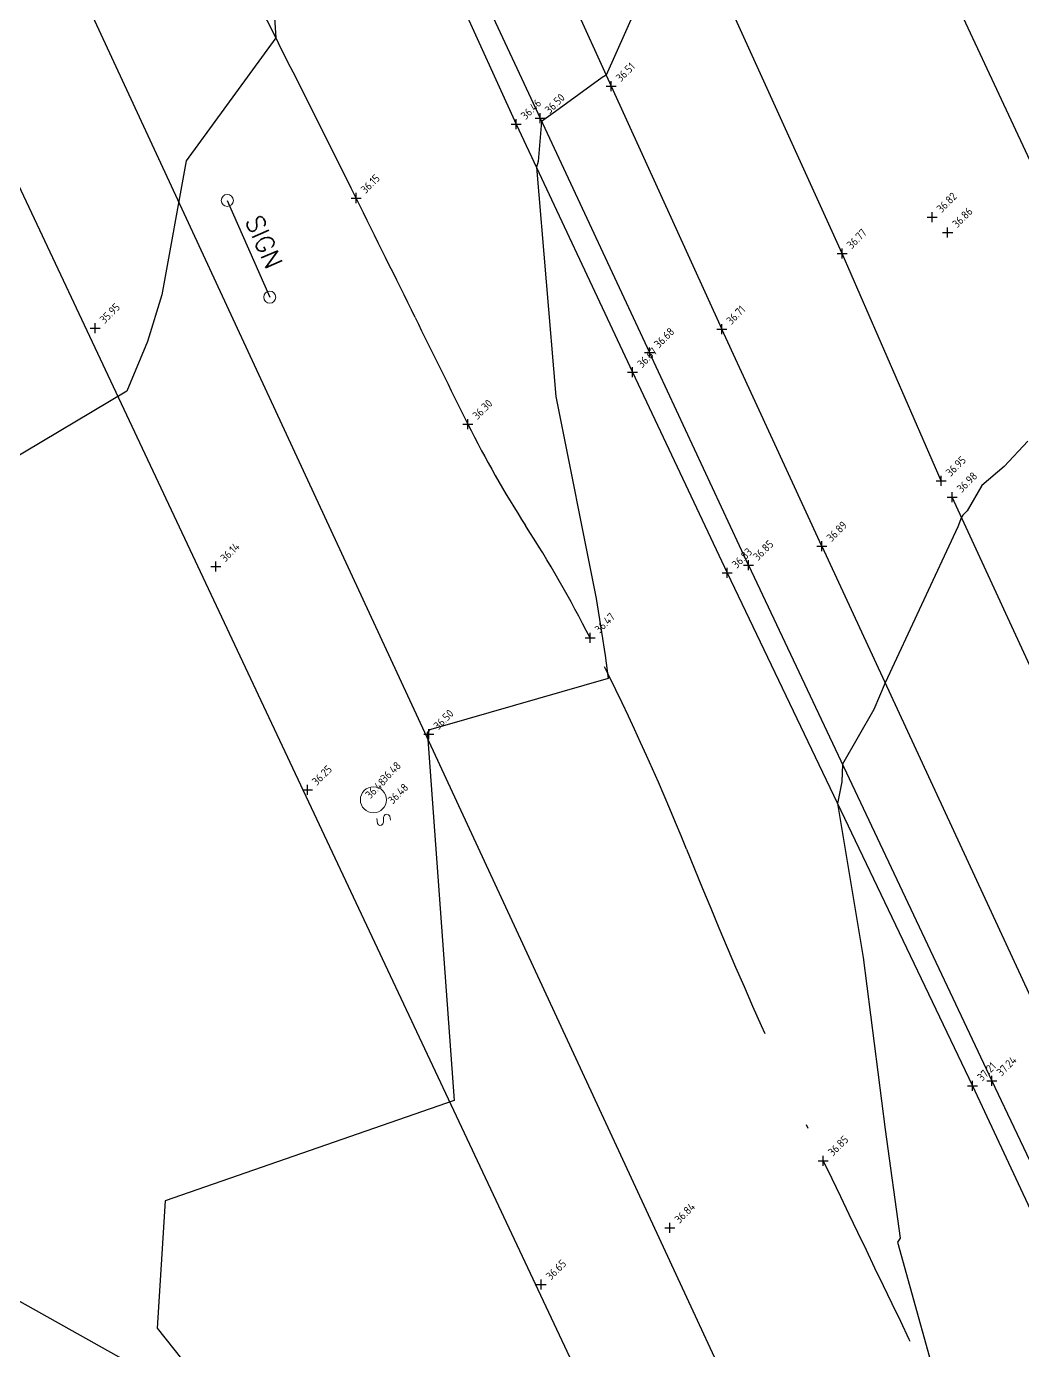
# Model space of a CAD drawing. Header units: metres. Extents: x 245957 to 247358, y 7418632 to 7419642.
# Drawn here: x 246857.48 to 246882.36, y 7419456.2 to 7419489.28 of the extents above; entities that cross this region are included whole.
import ezdxf
from ezdxf.enums import TextEntityAlignment as Align

# ---------------------------------------------------------------- set-up
doc = ezdxf.new("R2010")
doc.units = ezdxf.units.M
for name, pattern in [('DASHDOT', [10, 5, -2.5, 0, -2.5]), ('DASHED', [0.75, 0.5, -0.25]), ('PHANTOM', [2.5, 1.25, -0.25, 0.25, -0.25, 0.25, -0.25])]:
    doc.linetypes.add(name, pattern=pattern)
for name, color, linetype in [('-TEXT', 7, 'Continuous'), ('102_TOP_OF_BANK', 37, 'PHANTOM'), ('103_TOE_OF_BATTER', 37, 'DASHDOT'), ('103_TOE_OF_BATTER-L', 37, 'DASHDOT'), ('103_TOE_OF_BATTER-S', 37, 'DASHDOT'), ('104_EXISTING_SURFACE-L', 35, 'Continuous'), ('104_EXISTING_SURFACE-S', 35, 'Continuous'), ('401_CL_BITUMEN-L', 8, 'Continuous'), ('401_CL_BITUMEN-S', 8, 'Continuous'), ('403_EDGE_OF_BITUMEN', 8, 'Continuous'), ('403_EDGE_OF_BITUMEN-L', 8, 'Continuous'), ('403_EDGE_OF_BITUMEN-S', 8, 'Continuous'), ('405_EDGE_FORMATION', 33, 'Continuous'), ('415_LANE_LINE_DASHED', 53, 'DASHED'), ('415_LANE_LINE_DASHED-L', 53, 'DASHED'), ('415_LANE_LINE_DASHED-S', 53, 'DASHED'), ('418_LANE_LINE_SOLID', 53, 'Continuous'), ('418_LANE_LINE_SOLID-L', 53, 'Continuous'), ('418_LANE_LINE_SOLID-S', 53, 'Continuous'), ('503_SIGN', 89, 'Continuous'), ('903_FENCE', 24, 'FENCELINE'), ('EX-TRAFFIC_SIGN_(SLS)', 89, 'Continuous'), ('Surface_Contours_Major', 4, 'Continuous'), ('Surface_Contours_Minor', 253, 'Continuous')]:
    doc.layers.add(name, color=color, linetype=linetype)
for name, color, linetype, true_color in [('717_ELEC_LINE_OVER', 7, 'Continuous', 0xffa500), ('741_SEWER_PIT-L', 7, 'Continuous', 0xfffd66), ('EX-SEWER_PIT_(SLS)', 7, 'Continuous', 0xfffd66)]:
    doc.layers.add(name, color=color, linetype=linetype, true_color=true_color)
doc.styles.add('ISO', font='iso.shx')
doc.styles.add('ISO2.5', font='isocp.shx', dxfattribs={"height": 2.5})
doc.styles.get("Standard").update_dxf_attribs({"font": 'SIMPLEX.shx'})
doc.linetypes.add('FENCELINE', pattern='A,0.5,-0.2,["/",Standard,S=0.1,R=0,X=0,Y=-0.05],-0.25', length=0.95)

# ---------------------------------------------------------------- blocks, each defined once
blk = doc.blocks.new('CROSS')
at = {"color": 0, "linetype": 'Continuous'}
for p, q in [((-0.5, 0), (0.5, 0)), ((0, -0.5), (0, 0.5))]:
    blk.add_line(p, q, dxfattribs=at)
blk = doc.blocks.new('SEWA')
at = {"color": 0, "linetype": 'Continuous', "lineweight": 13}
for p, q in [((0.471, 0.153), (0.46, 0.114)), ((0.46, 0.114), (0.477, 0.07)), ((0.499, 0.186), (0.471, 0.153)), ((0.477, 0.07), (0.504, 0.042)), ((0.543, 0.197), (0.499, 0.186)), ((0.504, 0.042), (0.615, -0.013)), ((0.643, 0.175), (0.543, 0.197)), ((0.46, -0.124), (0.582, -0.163)), ((0.582, -0.163), (0.621, -0.152)), ((0.582, -0.163), (0.587, -0.163)), ((0.615, -0.013), (0.621, -0.013)), ((0.648, -0.041), (0.615, -0.013)), ((0.615, -0.013), (0.621, -0.013)), ((0.621, -0.152), (0.654, -0.124)), ((0.659, -0.08), (0.648, -0.041)), ((0.654, -0.124), (0.659, -0.08))]:
    blk.add_line(p, q, dxfattribs=at)
blk.add_circle((0, 0), 0.325, dxfattribs=at)
blk = doc.blocks.new('SPD')
at = {"color": 0, "linetype": 'Continuous', "lineweight": 13}
blk.add_circle((0, 0), 0.15, dxfattribs=at)

msp = doc.modelspace()

# ---------------------------------------------------------------- linework, layer by layer
at = {"layer": '102_TOP_OF_BANK', "ltscale": 10}
msp.add_lwpolyline([(246964.762, 7419288.13, 0.000006), (246962.494, 7419293.018, 0.000004), (246958.792, 7419300.994, 0.000851)], format="xyb", dxfattribs=at)
at = {"layer": '103_TOE_OF_BATTER'}
msp.add_lwpolyline([(246862.65, 7419491.125, 0.002635), (246863.78, 7419488.857, -0.001545), (246865.716, 7419484.994, -0.001082), (246867.19, 7419482.012, 0.001211), (246868.509, 7419479.346, 0.027283), (246869.949, 7419476.811, -0.024607), (246871.56, 7419474.008, -0.022295), (246873.971, 7419468.723, 0.015237), (246877.388, 7419460.943, 0.002684), (246880.826, 7419453.821, -0.003762), (246883.268, 7419448.734, -0.006047), (246885.448, 7419443.955, 0.008298), (246887.053, 7419440.479, 0.011483), (246889.327, 7419436.024, -0.005289), (246894.382, 7419426.416, -0.002782), (246899.813, 7419415.678, -0.01094), (246901.119, 7419412.911, -0.011267)], format="xyb", dxfattribs=at)
at = {"layer": '403_EDGE_OF_BITUMEN'}
for p, q in [((246866.926, 7419492.953), (246869.717, 7419486.84)), ((246869.717, 7419486.84), (246872.621, 7419480.639)), ((246872.621, 7419480.639), (246874.988, 7419475.629)), ((246874.988, 7419475.629), (246881.117, 7419462.816)), ((246881.117, 7419462.816), (246886.81, 7419450.584))]:
    msp.add_line(p, q, dxfattribs=at)
at = {"layer": '405_EDGE_FORMATION'}
msp.add_line((246855.901, 7419458.221), (246863.629, 7419453.894), dxfattribs=at)
at = {"layer": '415_LANE_LINE_DASHED', "ltscale": 20}
for p, q in [((246882.856, 7419485.278), (246879.908, 7419491.582)), ((246877.857, 7419483.608), (246875.11, 7419489.653)), ((246880.329, 7419477.924), (246877.857, 7419483.608))]:
    msp.add_line(p, q, dxfattribs=at)
at = {"layer": '418_LANE_LINE_SOLID'}
for p, q in [((246869.843, 7419492.717), (246872.089, 7419487.786)), ((246868.116, 7419491.707), (246870.314, 7419486.985)), ((246872.089, 7419487.786), (246874.849, 7419481.717)), ((246870.314, 7419486.985), (246873.043, 7419481.13)), ((246877.353, 7419476.294), (246874.849, 7419481.717)), ((246875.516, 7419475.821), (246873.043, 7419481.13)), ((246886.252, 7419465.246), (246880.608, 7419477.522)), ((246877.353, 7419476.294), (246883.148, 7419463.766)), ((246875.516, 7419475.821), (246881.599, 7419462.94)), ((246881.599, 7419462.94), (246887.228, 7419451.016))]:
    msp.add_line(p, q, dxfattribs=at)
at = {"layer": '503_SIGN'}
msp.add_line((246862.5, 7419484.933), (246863.559, 7419482.516), dxfattribs=at)
at = {"layer": '717_ELEC_LINE_OVER'}
msp.add_line((246855.328, 7419497.736), (246905.906, 7419388.69), dxfattribs=at)
at = {"layer": '903_FENCE', "ltscale": 20}
msp.add_line((246894.022, 7419407.224), (246805.341, 7419595.732), dxfattribs=at)
at = {"layer": 'Surface_Contours_Major'}
for points, elevation in [([(246863.542, 7419491.506), (246863.715, 7419488.993), (246861.475, 7419485.925), (246860.862, 7419482.574), (246860.508, 7419481.405), (246859.992, 7419480.168), (246856.999, 7419478.385)], 36), ([(246882.5, 7419478.917), (246881.904, 7419478.287), (246881.351, 7419477.814), (246880.98, 7419477.182), (246880.869, 7419477.074), (246880.838, 7419477.02), (246880.744, 7419476.782), (246878.932, 7419472.879), (246878.649, 7419472.215), (246877.863, 7419470.849), (246877.848, 7419470.404), (246877.743, 7419469.868), (246878.382, 7419466.018), (246878.931, 7419461.718), (246879.307, 7419459.007), (246879.243, 7419458.903), (246880.429, 7419454.627)], 37)]:
    msp.add_lwpolyline(points, dxfattribs=dict(at, elevation=elevation))
at = {"layer": 'Surface_Contours_Minor', "elevation": 36.5}
msp.add_lwpolyline([(246873.171, 7419490.78), (246871.962, 7419488.064), (246871.863, 7419488.008), (246870.697, 7419487.158), (246870.35, 7419486.906), (246870.263, 7419485.902), (246870.219, 7419485.767), (246870.702, 7419480.035), (246871.716, 7419474.984), (246871.845, 7419474.143), (246871.942, 7419473.56), (246872.015, 7419472.986), (246867.874, 7419471.8), (246867.548, 7419471.704), (246867.495, 7419471.629), (246867.502, 7419471.582), (246868.168, 7419462.445), (246860.949, 7419459.939), (246860.749, 7419456.762), (246861.995, 7419455.186)], dxfattribs=at)

# ---------------------------------------------------------------- block references
at = {"layer": '103_TOE_OF_BATTER-S', "xscale": 0.25, "yscale": 0.25, "zscale": 0.25}
for p in [(246865.716, 7419484.994), (246868.509, 7419479.346), (246871.56, 7419474.008), (246877.388, 7419460.943)]:
    msp.add_blockref('CROSS', p, dxfattribs=at)
at = {"layer": '104_EXISTING_SURFACE-S', "xscale": 0.25, "yscale": 0.25, "zscale": 0.25}
for p in [(246880.494, 7419484.136), (246859.195, 7419481.744), (246862.209, 7419475.789), (246867.535, 7419471.598), (246864.499, 7419470.204), (246873.556, 7419459.266), (246870.343, 7419457.848)]:
    msp.add_blockref('CROSS', p, dxfattribs=at)
at = {"layer": '401_CL_BITUMEN-S', "xscale": 0.25, "yscale": 0.25, "zscale": 0.25}
msp.add_blockref('CROSS', (246880.103, 7419484.513), dxfattribs=at)
at = {"layer": '403_EDGE_OF_BITUMEN-S', "xscale": 0.25, "yscale": 0.25, "zscale": 0.25}
for p in [(246869.717, 7419486.84), (246872.621, 7419480.639), (246874.988, 7419475.629), (246881.117, 7419462.816)]:
    msp.add_blockref('CROSS', p, dxfattribs=at)
at = {"layer": '415_LANE_LINE_DASHED-S', "xscale": 0.25, "yscale": 0.25, "zscale": 0.25}
for p in [(246877.857, 7419483.608), (246880.329, 7419477.924)]:
    msp.add_blockref('CROSS', p, dxfattribs=at)
at = {"layer": '418_LANE_LINE_SOLID-S', "xscale": 0.25, "yscale": 0.25, "zscale": 0.25}
for p in [(246872.089, 7419487.786), (246870.314, 7419486.985), (246874.849, 7419481.717), (246873.043, 7419481.13), (246880.608, 7419477.522), (246877.353, 7419476.294), (246875.516, 7419475.821), (246881.599, 7419462.94)]:
    msp.add_blockref('CROSS', p, dxfattribs=at)
at = {"layer": 'EX-SEWER_PIT_(SLS)', "lineweight": 30, "rotation": 295}
msp.add_blockref('SEWA', (246866.149, 7419469.96), dxfattribs=at)
at = {"layer": 'EX-TRAFFIC_SIGN_(SLS)', "lineweight": 30}
for p in [(246862.5, 7419484.933), (246863.559, 7419482.516)]:
    msp.add_blockref('SPD', p, dxfattribs=at)

# ---------------------------------------------------------------- texts
at = {"layer": '-TEXT'}
msp.add_text('SIGN', height=0.45, rotation=293.6647, dxfattribs=at).set_placement((246863.212, 7419483.805), align=Align.CENTER)
at = {"layer": '103_TOE_OF_BATTER-L', "style": 'ISO2.5'}
for s, p in [('36.15', (246865.883, 7419485.161)), ('36.30', (246868.676, 7419479.514)), ('36.47', (246871.727, 7419474.176)), ('36.85', (246877.556, 7419461.111))]:
    msp.add_text(s, height=0.2, rotation=45, dxfattribs=at).set_placement(p, align=Align.MIDDLE_LEFT)
at = {"layer": '104_EXISTING_SURFACE-L', "style": 'ISO2.5'}
for s, p in [('36.86', (246880.661, 7419484.303)), ('35.95', (246859.362, 7419481.911)), ('36.14', (246862.377, 7419475.956)), ('36.50', (246867.703, 7419471.765)), ('36.25', (246864.666, 7419470.372)), ('36.84', (246873.724, 7419459.433)), ('36.65', (246870.511, 7419458.016))]:
    msp.add_text(s, height=0.2, rotation=45, dxfattribs=at).set_placement(p, align=Align.MIDDLE_LEFT)
at = {"layer": '401_CL_BITUMEN-L', "style": 'ISO2.5'}
msp.add_text('36.82', height=0.2, rotation=45, dxfattribs=at).set_placement((246880.27, 7419484.681), align=Align.MIDDLE_LEFT)
at = {"layer": '403_EDGE_OF_BITUMEN-L', "style": 'ISO2.5'}
for s, p in [('36.46', (246869.884, 7419487.007)), ('36.67', (246872.788, 7419480.806)), ('36.83', (246875.155, 7419475.796)), ('37.21', (246881.284, 7419462.984))]:
    msp.add_text(s, height=0.2, rotation=45, dxfattribs=at).set_placement(p, align=Align.MIDDLE_LEFT)
at = {"layer": '415_LANE_LINE_DASHED-L', "style": 'ISO2.5'}
for s, p in [('36.77', (246878.024, 7419483.776)), ('36.95', (246880.496, 7419478.091))]:
    msp.add_text(s, height=0.2, rotation=45, dxfattribs=at).set_placement(p, align=Align.MIDDLE_LEFT)
at = {"layer": '418_LANE_LINE_SOLID-L', "style": 'ISO2.5'}
for s, p in [('36.51', (246872.257, 7419487.953)), ('36.50', (246870.481, 7419487.153)), ('36.71', (246875.017, 7419481.884)), ('36.68', (246873.21, 7419481.298)), ('36.98', (246880.775, 7419477.689)), ('36.89', (246877.52, 7419476.461)), ('36.85', (246875.684, 7419475.988)), ('37.24', (246881.767, 7419463.108))]:
    msp.add_text(s, height=0.2, rotation=45, dxfattribs=at).set_placement(p, align=Align.MIDDLE_LEFT)
at = {"layer": '741_SEWER_PIT-L', "style": 'ISO'}
for p in [(246866.375, 7419470.451), (246865.999, 7419470.04), (246866.56, 7419469.907)]:
    msp.add_text('36.48', height=0.2, rotation=45, dxfattribs=at).set_placement(p, align=Align.MIDDLE_LEFT)

doc.saveas('drawing.dxf')
